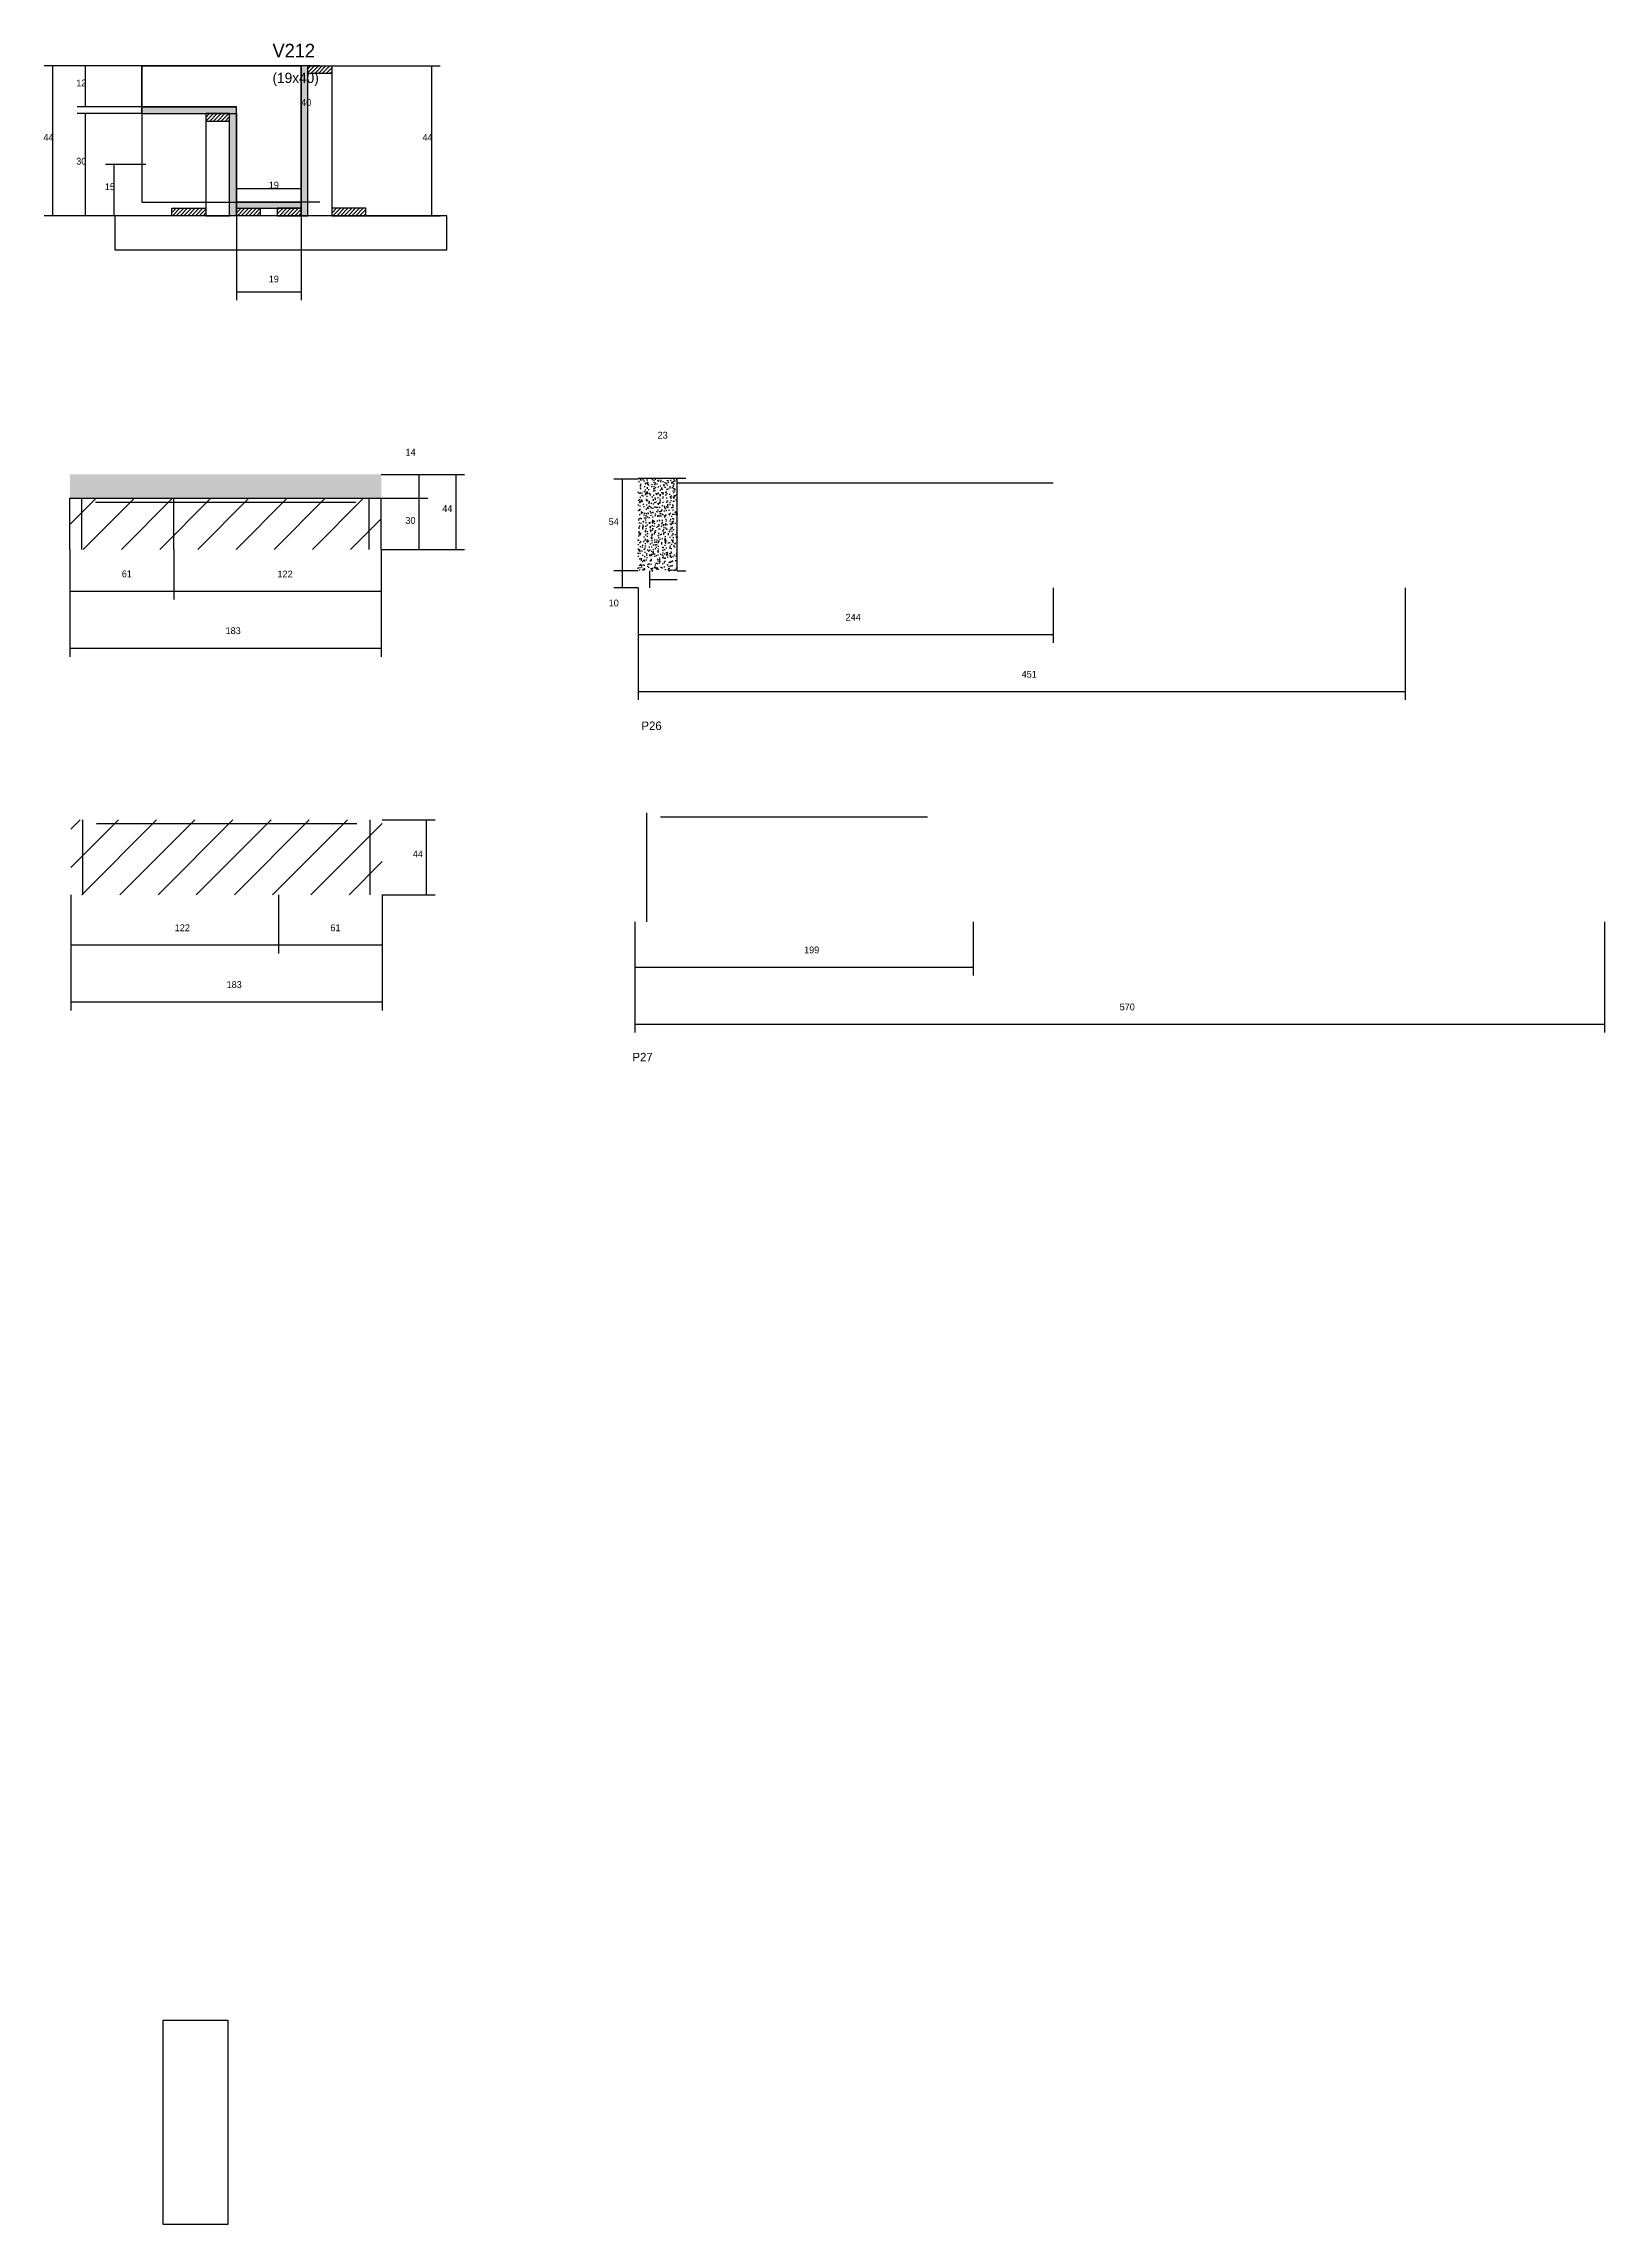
# Model space of a CAD drawing. Header units: metres. Extents: x 3201 to 4119, y 6730 to 8012.
import ezdxf

# ---------------------------------------------------------------- set-up
doc = ezdxf.new("R2010")
doc.units = ezdxf.units.M
for name, color, linetype in [('CONCRETO', 251, 'Continuous'), ('COTA', 241, 'Continuous'), ('Cota Seção (2x)', 4, 'Continuous'), ('Hachura', 253, 'Continuous'), ('Madeira', 126, 'Continuous'), ('NOMENCLATURA', 7, 'Continuous'), ('Painéis', 200, 'Continuous'), ('REAPROVEITAMENTO', 251, 'Continuous'), ('SARR_2.2x7', 40, 'Continuous'), ('SARR_EDITAR', 141, 'Continuous'), ('Texto Seção', 7, 'Continuous')]:
    doc.layers.add(name, color=color, linetype=linetype)

msp = doc.modelspace()

# ---------------------------------------------------------------- hatches: boundary and pattern name
at = {"layer": 'COTA'}
h = msp.add_hatch(dxfattribs=at)
h.set_pattern_fill('AR-CONC', scale=0.03)
h.paths.add_polyline_path([(3399.5, 7758.5), (3216.5, 7758.5), (3216.5, 7758.5), (3216.5, 7744.5), (3216.5, 7744.5), (3399.5, 7744.5), (3399.5, 7744.5), (3399.5, 7758.5)])
h = msp.add_hatch(dxfattribs=at)
h.set_pattern_fill('AR-CONC', scale=0.03)
h.paths.add_polyline_path([(3573.5, 7701.8), (3573.5, 7755.8), (3573.5, 7755.8), (3550.5, 7755.8), (3550.5, 7755.8), (3550.5, 7701.8), (3550.5, 7701.8), (3573.5, 7701.8)])
at = {"layer": 'Hachura'}
h = msp.add_hatch(color=8, dxfattribs=at)
h.dxf.hatch_style = 1
h.paths.add_polyline_path([(3356.4, 7998.6), (3352.4, 7998.6), (3352.4, 7998.6), (3352.4, 7910.6), (3352.4, 7910.6), (3356.4, 7910.6), (3356.4, 7910.6), (3356.4, 7998.6)])
h = msp.add_hatch(dxfattribs=at)
h.set_pattern_fill('ANSI31', scale=0.5)
h.paths.add_polyline_path([(3356.4, 7994.2), (3356.4, 7998.6), (3356.4, 7998.6), (3370.4, 7998.6), (3370.4, 7998.6), (3370.4, 7994.2), (3370.4, 7994.2), (3356.4, 7994.2)])
h = msp.add_hatch(color=8, dxfattribs=at)
h.dxf.hatch_style = 1
h.paths.add_polyline_path([(3314.4, 7970.6), (3314.4, 7974.6), (3314.4, 7974.6), (3258.8, 7974.6), (3258.8, 7974.6), (3258.8, 7970.6), (3258.8, 7970.6), (3314.4, 7970.6)])
h = msp.add_hatch(dxfattribs=at)
h.set_pattern_fill('ANSI31', scale=0.5)
h.paths.add_polyline_path([(3310.4, 7966.2), (3310.4, 7970.6), (3310.4, 7970.6), (3296.4, 7970.6), (3296.4, 7970.6), (3296.4, 7966.2), (3296.4, 7966.2), (3310.4, 7966.2)])
h = msp.add_hatch(color=8, dxfattribs=at)
h.dxf.hatch_style = 1
h.paths.add_polyline_path([(3310.4, 7970.6), (3314.4, 7970.6), (3314.4, 7970.6), (3314.4, 7910.6), (3314.4, 7910.6), (3310.4, 7910.6), (3310.4, 7910.6), (3310.4, 7970.6)])
h = msp.add_hatch(dxfattribs=at)
h.set_pattern_fill('ANSI31', scale=0.5)
h.paths.add_polyline_path([(3276.4, 7910.6), (3276.4, 7915), (3276.4, 7915), (3296.4, 7915), (3296.4, 7915), (3296.4, 7910.6), (3296.4, 7910.6), (3276.4, 7910.6)])
h = msp.add_hatch(color=8, dxfattribs=at)
h.dxf.hatch_style = 1
h.paths.add_polyline_path([(3352.4, 7915), (3352.4, 7918.6), (3352.4, 7918.6), (3314.4, 7918.6), (3314.4, 7918.6), (3314.4, 7915), (3314.4, 7915), (3352.4, 7915)])
h = msp.add_hatch(dxfattribs=at)
h.set_pattern_fill('ANSI31', scale=0.5)
h.paths.add_polyline_path([(3314.4, 7910.6), (3314.4, 7915), (3314.4, 7915), (3328.4, 7915), (3328.4, 7915), (3328.4, 7910.6), (3328.4, 7910.6), (3314.4, 7910.6)])
h = msp.add_hatch(dxfattribs=at)
h.set_pattern_fill('ANSI31', scale=0.5)
h.paths.add_polyline_path([(3352.4, 7910.6), (3352.4, 7915), (3352.4, 7915), (3338.4, 7915), (3338.4, 7915), (3338.4, 7910.6), (3338.4, 7910.6), (3352.4, 7910.6)])
h = msp.add_hatch(dxfattribs=at)
h.set_pattern_fill('ANSI31', scale=0.5)
h.paths.add_polyline_path([(3390.4, 7910.6), (3390.4, 7915), (3390.4, 7915), (3370.4, 7915), (3370.4, 7915), (3370.4, 7910.6), (3370.4, 7910.6), (3390.4, 7910.6)])
at = {"layer": 'REAPROVEITAMENTO'}
h = msp.add_hatch(dxfattribs=at)
h.set_pattern_fill('ANSI31', scale=5)
h.paths.add_polyline_path([(3216.5, 7714.5), (3399.5, 7714.5), (3399.5, 7714.5), (3399.5, 7744.5), (3399.5, 7744.5), (3216.5, 7744.5), (3216.5, 7744.5), (3216.5, 7714.5)])
h = msp.add_hatch(dxfattribs=at)
h.set_pattern_fill('ANSI31', scale=5)
h.paths.add_polyline_path([(3217.1, 7555.5), (3217.1, 7511.5), (3217.1, 7511.5), (3400.1, 7511.5), (3400.1, 7511.5), (3400.1, 7555.5), (3400.1, 7555.5), (3217.1, 7555.5)])

# ---------------------------------------------------------------- linework, layer by layer
at = {"layer": 'CONCRETO'}
for points in [[(3258.8, 7974.6), (3258.8, 7998.6), (3352.4, 7998.6), (3352.4, 7970.6), (3352.4, 7970.6), (3352.4, 7918.6), (3314.4, 7918.6), (3314.4, 7974.6)], [(3258.8, 7918.6), (3352.4, 7918.6), (3352.4, 7998.6), (3258.8, 7998.6)], [(3271.3, 6850.1), (3271.3, 6850.1), (3309.3, 6850.1), (3309.3, 6822.1), (3309.3, 6822.1), (3309.3, 6730.1), (3271.3, 6730.1), (3271.3, 6850.1)]]:
    msp.add_lwpolyline(points, close=True, dxfattribs=at)
at = {"layer": 'COTA'}
for p, q in [((3258.8, 7998.6), (3201.4, 7998.6)), ((3206.4, 7910.6), (3206.4, 7998.6)), ((3258.8, 7998.6), (3220.7, 7998.6)), ((3225.7, 7974.6), (3225.7, 7998.6)), ((3370.4, 7998.6), (3434.2, 7998.6)), ((3429.2, 7910.6), (3429.2, 7998.6)), ((3258.8, 7974.6), (3220.7, 7974.6)), ((3258.8, 7970.6), (3220.7, 7970.6)), ((3225.7, 7910.6), (3225.7, 7970.6)), ((3261.1, 7940.6), (3237.5, 7940.6)), ((3242.5, 7910.6), (3242.5, 7940.6)), ((3280.8, 7910.6), (3201.4, 7910.6)), ((3280.8, 7910.6), (3220.7, 7910.6)), ((3261.1, 7910.6), (3237.5, 7910.6)), ((3314.4, 7910.6), (3314.4, 7860.9)), ((3352.4, 7910.6), (3352.4, 7860.9)), ((3386, 7910.6), (3434.2, 7910.6)), ((3314.4, 7865.9), (3352.4, 7865.9)), ((3399.5, 7758.5), (3448.5, 7758.5)), ((3399.5, 7758.5), (3426.9, 7758.5)), ((3421.9, 7744.5), (3421.9, 7758.5)), ((3443.5, 7714.5), (3443.5, 7758.5)), ((3550.5, 7755.8), (3536.3, 7755.8)), ((3541.3, 7701.8), (3541.3, 7755.8)), ((3550.5, 7756.4), (3578.5, 7756.4)), ((3573.5, 7701.8), (3573.5, 7756.4)), ((3399.5, 7744.5), (3426.9, 7744.5)), ((3399.5, 7744.5), (3426.9, 7744.5)), ((3421.9, 7714.5), (3421.9, 7744.5)), ((3216.5, 7714.5), (3216.5, 7685)), ((3216.5, 7714.5), (3216.5, 7651.4)), ((3277.5, 7714.5), (3277.5, 7685)), ((3277.5, 7714.5), (3277.5, 7685)), ((3399.5, 7714.5), (3399.5, 7685)), ((3399.5, 7714.5), (3399.5, 7651.4)), ((3399.5, 7714.5), (3448.5, 7714.5)), ((3399.5, 7714.5), (3426.9, 7714.5)), ((3216.5, 7690), (3277.5, 7690)), ((3277.5, 7690), (3399.5, 7690)), ((3550.5, 7701.8), (3536.3, 7701.8)), ((3550.5, 7701.8), (3536.3, 7701.8)), ((3550.5, 7691.8), (3536.3, 7691.8)), ((3541.3, 7691.8), (3541.3, 7701.8)), ((3550.5, 7691.8), (3550.5, 7659.5)), ((3550.5, 7691.8), (3550.5, 7626)), ((3573.5, 7701.8), (3578.5, 7701.8)), ((3794.5, 7691.8), (3794.5, 7659.5)), ((4001.5, 7691.8), (4001.5, 7626)), ((3550.5, 7664.5), (3794.5, 7664.5)), ((3216.5, 7656.4), (3399.5, 7656.4)), ((3550.5, 7631), (4001.5, 7631)), ((3400.1, 7555.5), (3431.2, 7555.5)), ((3426.2, 7511.5), (3426.2, 7555.5)), ((3217.1, 7511.5), (3217.1, 7477)), ((3217.1, 7511.5), (3217.1, 7443.5)), ((3339.1, 7511.5), (3339.1, 7477)), ((3339.1, 7511.5), (3339.1, 7477)), ((3400.1, 7511.5), (3400.1, 7477)), ((3400.1, 7511.5), (3400.1, 7443.5)), ((3400.1, 7511.5), (3431.2, 7511.5)), ((3548.6, 7495.6), (3548.6, 7464)), ((3548.6, 7495.6), (3548.6, 7430.5)), ((3747.6, 7495.6), (3747.6, 7464)), ((4118.6, 7495.6), (4118.6, 7430.5)), ((3217.1, 7482), (3339.1, 7482)), ((3339.1, 7482), (3400.1, 7482)), ((3548.6, 7469), (3747.6, 7469)), ((3217.1, 7448.5), (3400.1, 7448.5)), ((3548.6, 7435.5), (4118.6, 7435.5))]:
    msp.add_line(p, q, dxfattribs=at)
at = {"layer": 'Cota Seção (2x)'}
for p, q in [((3363.4, 7998.6), (3347.4, 7998.6)), ((3352.4, 7918.6), (3352.4, 7998.6)), ((3314.4, 7910.6), (3314.4, 7931.6)), ((3314.4, 7926.6), (3352.4, 7926.6)), ((3352.4, 7910.6), (3352.4, 7931.6)), ((3363.4, 7918.6), (3347.4, 7918.6))]:
    msp.add_line(p, q, dxfattribs=at)
at = {"layer": 'Madeira'}
for points in [[(3356.4, 7994.2), (3356.4, 7998.6), (3370.4, 7998.6), (3370.4, 7994.2)], [(3356.4, 7998.6), (3370.4, 7998.6), (3370.4, 7910.6), (3356.4, 7910.6)], [(3310.4, 7966.2), (3310.4, 7970.6), (3296.4, 7970.6), (3296.4, 7966.2)], [(3310.4, 7970.6), (3296.4, 7970.6), (3296.4, 7910.6), (3310.4, 7910.6)], [(3242.9, 7890.6), (3438.1, 7890.6), (3438.1, 7910.6), (3242.9, 7910.6)], [(3276.4, 7910.6), (3276.4, 7915), (3296.4, 7915), (3296.4, 7910.6)], [(3314.4, 7910.6), (3314.4, 7915), (3328.4, 7915), (3328.4, 7910.6)], [(3352.4, 7910.6), (3352.4, 7915), (3338.4, 7915), (3338.4, 7910.6)], [(3390.4, 7910.6), (3390.4, 7915), (3370.4, 7915), (3370.4, 7910.6)]]:
    msp.add_lwpolyline(points, close=True, dxfattribs=at)
at = {"layer": 'Painéis'}
for p, q in [((3352.4, 7910.6), (3352.4, 7998.6)), ((3258.8, 7974.6), (3314.4, 7974.6)), ((3258.8, 7970.6), (3258.8, 7974.6)), ((3314.4, 7970.6), (3314.4, 7974.6)), ((3314.4, 7910.6), (3314.4, 7970.6)), ((3314.4, 7910.6), (3314.4, 7970.6)), ((3314.4, 7918.6), (3352.4, 7918.6)), ((3314.4, 7915), (3314.4, 7918.6)), ((3352.4, 7915), (3352.4, 7918.6)), ((3216.5, 7744.5), (3399.5, 7744.5)), ((3216.5, 7714.5), (3216.5, 7744.5)), ((3277.5, 7714.5), (3277.5, 7744.5)), ((3399.5, 7714.5), (3399.5, 7744.5))]:
    msp.add_line(p, q, dxfattribs=at)
for points in [[(3356.4, 7998.6), (3352.4, 7998.6), (3352.4, 7910.6), (3356.4, 7910.6)], [(3314.4, 7970.6), (3314.4, 7974.6), (3258.8, 7974.6), (3258.8, 7970.6)], [(3310.4, 7970.6), (3314.4, 7970.6), (3314.4, 7910.6), (3310.4, 7910.6)], [(3352.4, 7915), (3352.4, 7918.6), (3314.4, 7918.6), (3314.4, 7915)]]:
    msp.add_lwpolyline(points, close=True, dxfattribs=at)
at = {"layer": 'SARR_2.2x7'}
for p, q in [((3223.5, 7714.5), (3223.5, 7744.5)), ((3231.5, 7742.3), (3277.5, 7742.3)), ((3277.5, 7742.3), (3384.5, 7742.3)), ((3392.5, 7714.5), (3392.5, 7744.5)), ((3573.5, 7753.6), (3794.5, 7753.6)), ((3557.5, 7691.8), (3557.5, 7701.8)), ((3224.1, 7511.5), (3224.1, 7555.5)), ((3232.1, 7553.3), (3339.1, 7553.3)), ((3339.1, 7553.3), (3385.1, 7553.3)), ((3393.1, 7511.5), (3393.1, 7555.5)), ((3555.6, 7495.6), (3555.6, 7559.6)), ((3563.6, 7557.4), (3720.6, 7557.4))]:
    msp.add_line(p, q, dxfattribs=at)
at = {"layer": 'SARR_EDITAR'}
msp.add_line((3557.5, 7696.8), (3573.5, 7696.8), dxfattribs=at)

# ---------------------------------------------------------------- texts
at = {"layer": 'COTA'}
for s, p in [('12', (3220.2, 7986.6)), ('44', (3200.9, 7954.6)), ('44', (3423.7, 7954.6)), ('30', (3220.2, 7940.6)), ('15', (3237, 7925.6)), ('19', (3333.4, 7871.4)), ('23', (3562, 7779.6)), ('14', (3413.8, 7769.6)), ('30', (3413.7, 7729.5)), ('44', (3435.4, 7736.5)), ('54', (3533.2, 7728.8)), ('61', (3247, 7698.1)), ('122', (3338.5, 7698)), ('10', (3533.2, 7681)), ('183', (3308, 7664.7)), ('244', (3672.5, 7672.6)), ('451', (3776, 7639.1)), ('44', (3418.1, 7533.5)), ('122', (3278.1, 7490.1)), ('61', (3369.6, 7490.1)), ('199', (3648.1, 7477.1)), ('183', (3308.6, 7456.7)), ('570', (3833.6, 7443.6))]:
    msp.add_text(s, height=4, dxfattribs=at).set_placement(p)
at = {"layer": 'Cota Seção (2x)'}
for s, p in [('40', (3352.4, 7975.1)), ('19', (3333.4, 7926.6))]:
    msp.add_text(s, height=4, dxfattribs=at).set_placement(p)
at = {"layer": 'NOMENCLATURA'}
for s, p in [('P26', (3552.5, 7608.3)), ('P27', (3547.2, 7413.6))]:
    msp.add_text(s, height=5, dxfattribs=at).set_placement(p)
at = {"layer": 'Texto Seção'}
for s, height, p in [('V212', 8, (3335.6, 8003.6)), ('(19x40)', 6, (3335.6, 7988.6))]:
    msp.add_text(s, height=height, dxfattribs=at).set_placement(p)

doc.saveas('drawing.dxf')
